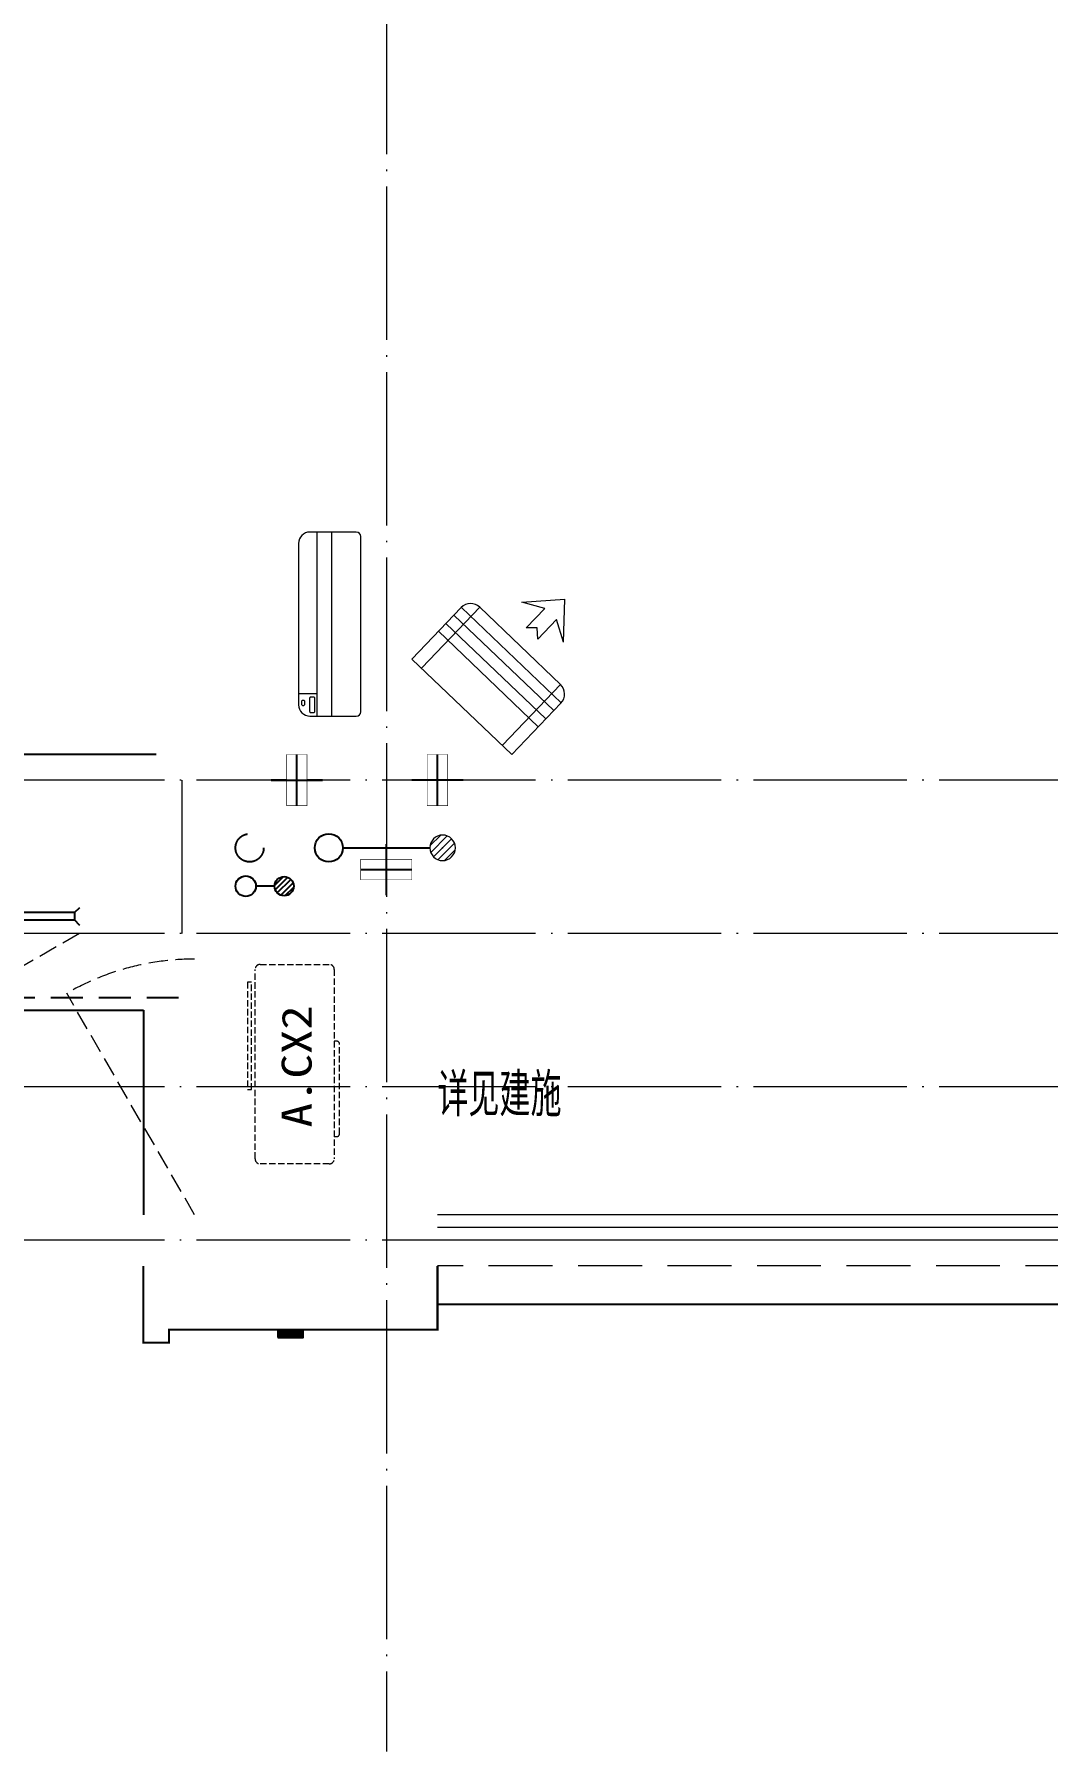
# Model space of a CAD drawing. Extents: x -518115 to 1124316, y -209821 to 1628073.
# Drawn here: x 830040 to 834003, y 593449 to 600166 of the extents above; entities that cross this region are included whole.
import ezdxf

# ---------------------------------------------------------------- set-up
doc = ezdxf.new("R2010")
doc.units = 0
doc.header["$LTSCALE"] = 1000
doc.header["$MEASUREMENT"] = 0
for name, pattern in [('DASH', [0.35, 0.25, -0.1]), ('DOTE', [2.42, 2, -0.2, 0.02, -0.2]), ('HIDDEN', [0.375, 0.25, -0.125])]:
    doc.linetypes.add(name, pattern=pattern)
for name, color, linetype in [('3-栏杆1', 135, 'Continuous'), ('3.5方案汇报，与郭总、侯月琴确定户型_t8$0$2020.03.04 -1安徽标准化洋房户型(UA）_t8_t8$0$看线', 154, 'Continuous'), ('EQUIP_地漏', 7, 'Continuous'), ('PUB_TEXT', 4, 'Continuous'), ('VPIPE-凝结', 150, 'Continuous'), ('VPIPE-废水', 31, 'Continuous'), ('VPIPE-雨水', 4, 'DASH'), ('机电标识类', 1, 'Continuous'), ('看线', 251, 'Continuous'), ('立面', 73, 'Continuous'), ('铝合金', 144, 'Continuous')]:
    doc.layers.add(name, color=color, linetype=linetype)
for name, color, linetype, lineweight in [('DOTE', 19, 'DOTE', 9), ('LVTRY', 1, 'Continuous', 13), ('WINDOW', 144, 'Continuous', 15), ('平面-栏杆', 135, 'Continuous', 15), ('平面-看线', 45, 'Continuous', 15), ('平面-空调室内机', 176, 'Continuous', 9), ('平面-空调预留孔', 173, 'Continuous', 15), ('空调', 76, 'Continuous', 13)]:
    doc.layers.add(name, color=color, linetype=linetype, lineweight=lineweight)
doc.styles.add('_TCH_AXIS', font='COMPLEX', dxfattribs={"bigfont": 'GBCBIG'})
doc.styles.add('黑体', font='')
doc.styles.get('黑体').set_extended_font_data('SimHei')

# ---------------------------------------------------------------- blocks, each defined once
blk = doc.blocks.new('ferre')
at = {"layer": '平面-空调预留孔', "linetype": 'DASH', "ltscale": 0.1}
for p, q in [((93392.7, 115403.5), (93392.7, 115393.5)), ((93765.6, 115393.5), (93765.6, 115403.5)), ((93402.7, 115383.5), (93755.6, 115383.5))]:
    blk.add_line(p, q, dxfattribs=at)
blk.add_lwpolyline([(93996.7, 115742.6), (93576.8, 115742.6), (93576.8, 115727.5), (93996.7, 115727.5)], close=True, dxfattribs=at)
blk.add_lwpolyline([(94045.9, 115403.5), (93305.9, 115403.5, -0.414214), (93285.9, 115423.5), (93285.9, 115693.5, -0.414214), (93305.9, 115713.5), (94045.9, 115713.5, -0.414214), (94065.9, 115693.5), (94065.9, 115423.5, -0.414214)], format="xyb", close=True, dxfattribs=at)
for centre, start, end in [((93402.7, 115393.5), 180, 270), ((93755.6, 115393.5), 270, 0)]:
    blk.add_arc(centre, 10, start, end, dxfattribs=at)
at = {"layer": '平面-空调预留孔', "color": 251, "linetype": 'DASH', "ltscale": 0.1, "true_color": 0x636466, "style": '黑体', "width": 1.2}
blk.add_text('A.CX2', height=117.05, dxfattribs=at).set_placement((93428.3, 115492.1))
blk = doc.blocks.new('fergve')
at = {"layer": '平面-空调预留孔', "linetype": 'DASH', "ltscale": 0.1}
blk.add_blockref('ferre', (25670, -60415.8), dxfattribs=at)
blk = doc.blocks.new('dasdasf1sa2f31as32f')
for p, q in [((-116, 585.6), (43.3, 640.5)), ((82.7, 476.6), (43.3, 640.5)), ((-22.8, 585.5), (-116, 585.6)), ((-22.8, 585.5), (-73.4, 493.2)), ((32.4, 555.1), (-18.1, 462.9)), ((82.7, 476.6), (32.4, 555.1)), ((-473.5, 259.7), (-339.5, 504)), ((-269.8, 524.3), (-427.7, 236.5)), ((134.6, 245.5), (-338.8, 505.1)), ((-269.8, 524.3), (113.7, 314)), ((-31.3, 504.4), (-73.4, 493.2)), ((-18.1, 462.9), (-31.3, 504.4)), ((92.6, 168.8), (-380.9, 428.5)), ((114.7, 208.4), (-359.1, 468.2)), ((72.3, 131.9), (-401.1, 391.6)), ((113.7, 314), (-44.2, 26.2)), ((0, 0), (-473.5, 259.7)), ((134, 244.4), (0, 0))]:
    blk.add_line(p, q)
for centre, start, end in [((-294.5, 479.4), 61.25933, 151.25933), ((89, 269), 331.25933, 61.25933)]:
    blk.add_arc(centre, 51.3, start, end)
blk = doc.blocks.new('dongkong')
blk.add_wipeout([(-603756, 210771), (-603756, 210570.8), (-603836, 210570.8), (-603836, 210771)])
at = {"layer": '机电标识类', "color": 250, "linetype": 'DASH', "ltscale": 400}
for p, q in [((-603796, 210771), (-603796, 210570.8)), ((-603896, 210670.7), (-603696, 210670.7))]:
    blk.add_line(p, q, dxfattribs=at)
at = {"layer": '空调', "color": 6, "linetype": 'DASH', "const_width": 2}
blk.add_lwpolyline([(-603756, 210771), (-603756, 210570.8), (-603836, 210570.8), (-603836, 210771)], close=True, dxfattribs=at)
blk = doc.blocks.new('GDGDRGDGDRGDR')
at = {"layer": '平面-空调室内机', "ltscale": 0.3, "rotation": 89.99999999999999}
blk.add_blockref('dongkong', (634787.3, 1046278.1), dxfattribs=at)
at = {"layer": '平面-空调预留孔'}
for name, p, rotation in [('dasdasf1sa2f31as32f', (424606.8, 442932.1), 344.9999999966897), ('fergve', (478900.7, 322375.3), 90)]:
    blk.add_blockref(name, p, dxfattribs=dict(at, rotation=rotation))
at = {"layer": '平面-空调室内机', "ltscale": 0.3, "rotation": 180}
blk.add_blockref('dongkong', (-179479.5, 653502.9), dxfattribs=at)
blk = doc.blocks.new('HFHFTHFD')
at = {"layer": 'DOTE', "linetype": 'DOTE', "ltscale": 0.3}
for p, q in [((424116.6, 601748.8), (424116.6, 593448.8)), ((472616.6, 597248.8), (418616.6, 597248.8)), ((423316.6, 597248.8), (423316.6, 596648.8)), ((472616.6, 596648.8), (418616.6, 596648.8)), ((472616.6, 596048.8), (418616.6, 596048.8)), ((472616.6, 595448.8), (418616.6, 595448.8))]:
    blk.add_line(p, q, dxfattribs=at)
blk = doc.blocks.new('$TwtSys$00000141')
at = {"color": 1}
for p, q in [((-47.1, 3.8), (-5, 45.9)), ((-47.1, 3.8), (-5, 45.9)), ((-43.6, -17.5), (17.5, 43.6)), ((-43.6, -17.5), (17.5, 43.6)), ((-33.2, -33.2), (33.2, 33.2)), ((-33.2, -33.2), (33.2, 33.2)), ((-16.2, -43.5), (43.8, 16.4)), ((-16.2, -43.5), (43.8, 16.4)), ((5.7, -46.1), (46.1, -5.7)), ((5.7, -46.1), (46.1, -5.7))]:
    blk.add_line(p, q, dxfattribs=at)
blk.add_circle((0, 0), 47, dxfattribs=at)
blk.add_circle((0, 0), 47, dxfattribs=at)
blk = doc.blocks.new('$lvtry$00000171')
for p, q in [((-74, 11), (-11, 74)), ((-70, -27), (27, 70)), ((-53, -53), (53, 53)), ((-27, -70), (70, 27)), ((11, -74), (74, -11))]:
    blk.add_line(p, q)
blk.add_circle((0, 0), 75)
blk.add_point((0, 0))
blk = doc.blocks.new('A$C001338C2')
for p, q in [((845, 303.6), (55, 303.6)), ((109.1, 214.8), (109.1, 303.6)), ((0, 248.6), (0, 22)), ((900, 22), (900, 248.6)), ((22, 0), (878, 0))]:
    blk.add_line(p, q)
at = {"lineweight": 5}
for p, q in [((900, 214.8), (0, 214.8)), ((900, 143.2), (0, 143.2))]:
    blk.add_line(p, q, dxfattribs=at)
for points in [[(73.1, 275), (56.8, 275, -0.414214), (51.3, 280.5), (51.3, 283.4, -0.414214), (56.8, 288.9), (73.1, 288.9, -0.414214), (78.6, 283.4), (78.6, 280.5, -0.414214)], [(89.2, 226.4), (22.2, 226.4, -0.414214), (16.7, 231.9), (16.7, 243.1, -0.414214), (22.2, 248.6), (89.2, 248.6, -0.414214), (94.7, 243.1), (94.7, 231.9, -0.414214)]]:
    blk.add_lwpolyline(points, format="xyb", close=True)
for centre, radius, start, end in [((55, 248.6), 55, 90, 180), ((845, 248.6), 55, 360, 90), ((22, 22), 22, 180, 270), ((878, 22), 22, 270, 360)]:
    blk.add_arc(centre, radius, start, end)

msp = doc.modelspace()

# ---------------------------------------------------------------- hatches: boundary and pattern name
at = {"layer": '立面'}
h = msp.add_hatch(dxfattribs=at)
h.set_pattern_fill('ANSI31', color=251, scale=2)
h.set_pattern_definition([(45, (-57233.731, -200496.6524), (-2.24506403, 2.24506403), [])])
h.paths.add_polyline_path([(830991.6, 595068.8), (831091.6, 595068.8), (831091.6, 595098.8), (830991.6, 595098.8)])

# ---------------------------------------------------------------- linework, layer by layer
at = {"color": 30, "const_width": 8}
msp.add_lwpolyline([(830466.6, 595348.8), (830466.6, 595048.8), (830566.6, 595048.8), (830566.6, 595098.8), (831616.6, 595098.8), (831616.6, 595348.8)], dxfattribs=at)
at = {"layer": '3-栏杆1', "color": 5}
for p, q in [((830196.3, 596731), (828436.8, 596731)), ((830216.6, 596748.8), (830196.3, 596731)), ((830196.3, 596731), (830216.6, 596748.8)), ((830196.3, 596731), (830196.3, 596701.7)), ((828436.8, 596701.7), (830196.3, 596701.7)), ((830216.6, 596681.9), (830196.3, 596701.7)), ((830196.3, 596701.7), (830216.6, 596681.9))]:
    msp.add_line(p, q, dxfattribs=at)
at = {"layer": '3.5方案汇报，与郭总、侯月琴确定户型_t8$0$2020.03.04 -1安徽标准化洋房户型(UA）_t8_t8$0$看线', "ltscale": 10}
msp.add_line((830516.6, 597348.8), (828016.6, 597348.8), dxfattribs=at)
at = {"layer": 'WINDOW', "color": 250, "linetype": 'DASH', "ltscale": 0.3}
for points in [[(830216.6, 596648.8), (829653.4, 596324.2, -0.131485), (829566.6, 596648.8)], [(830666.6, 595548.8), (830166.6, 596414.8, -0.131652), (830666.6, 596548.8)]]:
    msp.add_lwpolyline(points, format="xyb", dxfattribs=at)
at = {"layer": '平面-栏杆'}
msp.add_lwpolyline([(836266.6, 595448.8), (831616.6, 595448.8)], dxfattribs=at)
at = {"layer": '平面-看线', "linetype": 'DASH'}
msp.add_lwpolyline([(836266.6, 595348.8), (831616.6, 595348.8)], dxfattribs=at)
at = {"layer": '看线', "color": 202, "ltscale": 0.5}
for points in [[(830466.6, 596348.8), (830466.6, 595548.8)], [(831616.6, 595198.8), (836266.6, 595198.8)]]:
    msp.add_lwpolyline(points, dxfattribs=at)
at = {"layer": '立面', "color": 251}
msp.add_lwpolyline([(830991.6, 595068.8), (831091.6, 595068.8), (831091.6, 595098.8), (830991.6, 595098.8)], close=True, dxfattribs=at)
at = {"layer": '铝合金', "color": 6}
msp.add_lwpolyline([(830991.6, 595068.8), (831091.6, 595068.8), (831091.6, 595098.8), (830991.6, 595098.8)], close=True, dxfattribs=at)

# ---------------------------------------------------------------- texts
at = {"layer": 'PUB_TEXT', "style": '_TCH_AXIS'}
msp.add_text('详见建施', height=168.79, dxfattribs=at).set_placement((831615.8, 595933.5))

# ---------------------------------------------------------------- next in the draw order: block references
msp.add_blockref('GDGDRGDGDRGDR', (407300, 154416.7))

# ---------------------------------------------------------------- next in the draw order: linework, layer by layer
at = {"layer": 'VPIPE-凝结', "ltscale": 0.1}
msp.add_line((831246.6, 596983.8), (831586.6, 596983.8), dxfattribs=at)
msp.add_lwpolyline([(830979, 596833.8), (830906.6, 596833.8)], dxfattribs=at)
at = {"layer": 'VPIPE-凝结'}
msp.add_circle((830866.6, 596833.8), 40, dxfattribs=at)
at = {"layer": 'VPIPE-废水'}
msp.add_circle((831191.6, 596983.8), 55, dxfattribs=at)
at = {"layer": 'VPIPE-雨水'}
msp.add_circle((830881.6, 596983.8), 55, dxfattribs=at)
at = {"layer": '平面-栏杆'}
msp.add_lwpolyline([(836266.6, 595498.8), (831616.6, 595498.8)], dxfattribs=at)
at = {"layer": '平面-看线'}
msp.add_lwpolyline([(836266.6, 595548.8), (831616.6, 595548.8)], dxfattribs=at)
at = {"layer": '看线', "color": 201}
msp.add_lwpolyline([(837916.6, 608048.8), (837916.6, 606648.8), (835816.6, 606648.8), (835816.6, 605848.8), (829416.6, 605848.8), (829416.6, 604848.8), (827616.6, 604848.8), (827616.6, 596348.8), (830466.6, 596348.8)], dxfattribs=at)
at = {"layer": '看线', "color": 201, "linetype": 'HIDDEN', "ltscale": 0.5}
msp.add_lwpolyline([(837966.6, 608048.8), (837966.6, 606598.8), (835866.6, 606598.8), (835866.6, 605798.8), (829466.6, 605798.8), (829466.6, 604798.8), (827666.6, 604798.8), (827666.6, 596398.8), (830616.6, 596398.8)], dxfattribs=at)

# ---------------------------------------------------------------- next in the draw order: block references
msp.add_blockref('HFHFTHFD', (407300, 0))
at = {"layer": 'EQUIP_地漏', "xscale": -0.8, "yscale": -0.8, "zscale": 0.8, "rotation": 180}
msp.add_blockref('$TwtSys$00000141', (831016.6, 596833.8), dxfattribs=at)
at = {"layer": 'LVTRY', "xscale": -0.6666666667107825, "yscale": 0.6666666667107825, "rotation": 90.00000000602213}
msp.add_blockref('$lvtry$00000171', (831636.6, 596983.8), dxfattribs=at)
at = {"layer": '平面-空调预留孔', "xscale": 0.800000000046565, "yscale": 0.800000000046565, "zscale": 0.800000000046565, "rotation": 90.00000023343017}
msp.add_blockref('A$C001338C2', (831316.5, 597498.8), dxfattribs=at)

# ---------------------------------------------------------------- next in the draw order: block references
at = {"layer": '平面-空调室内机', "ltscale": 0.3, "rotation": 180}
msp.add_blockref('dongkong', (227270.4, 807919.6), dxfattribs=at)

# ---------------------------------------------------------------- next in the draw order: block references
at = {"layer": '平面-空调室内机', "ltscale": 0.3, "xscale": -1, "rotation": 180}
msp.add_blockref('dongkong', (1434862.5, 807919.6), dxfattribs=at)

doc.saveas('drawing.dxf')
